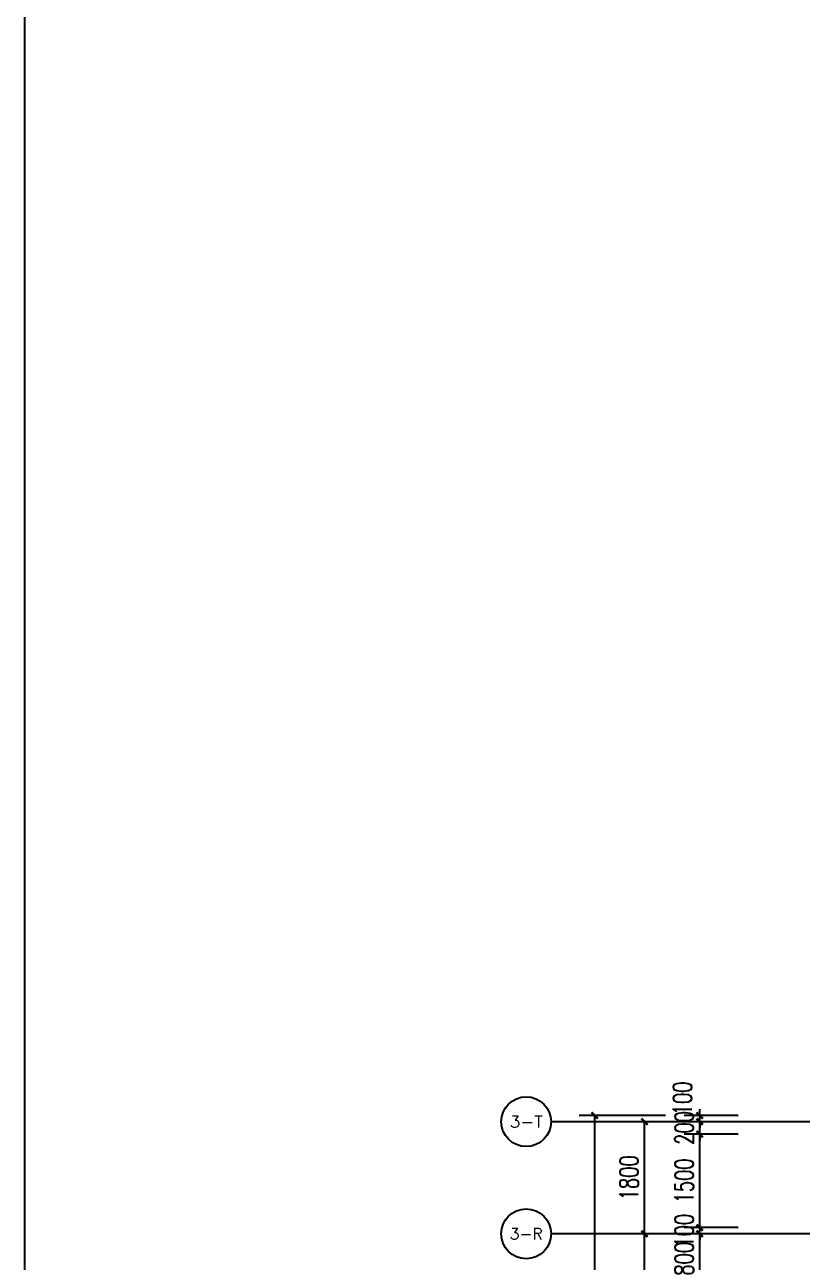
# Model space of a CAD drawing. Extents: x -129588 to 17450, y 1144 to 109436.
# Drawn here: x -57443 to -44955, y 34342 to 54207 of the extents above; entities that cross this region are included whole.
import ezdxf
from ezdxf.enums import TextEntityAlignment as Align

# ---------------------------------------------------------------- set-up
doc = ezdxf.new("R2010")
doc.units = 0
doc.header["$LTSCALE"] = 1000
doc.header["$MEASUREMENT"] = 0
for name, color, linetype in [('A-第三道尺寸线', 105, 'Continuous'), ('AXIS', 3, 'Continuous'), ('AXIS_TEXT', 7, 'Continuous'), ('DOTE', 16, 'Continuous')]:
    doc.layers.add(name, color=color, linetype=linetype)
doc.styles.add('_TCH_AXIS', font='COMPLEX', dxfattribs={"bigfont": 'GBCBIG'})
doc.styles.add('_TCH_DIM_T3', font='SIMPLEX.shx', dxfattribs={"width": 0.705882, "bigfont": 'GBCBIG.shx'})
doc.styles.add('COMPLEX', font='COMPLEX')
doc.dimstyles.new('_TCH_ARCH&&100', dxfattribs={"dimtxt": 297.5, "dimasz": 100, "dimexe": 250, "dimexo": 300, "dimgap": 100, "dimtad": 1, "dimdec": 0, "dimzin": 0, "dimdsep": 46, "dimtxsty": '_TCH_DIM_T3', "dimblk": 'ARCHTICK', "dimcen": 0.09, "dimclrt": 7, "dimazin": 2, "dimtfac": 1, "dimtdec": 0, "dimtix": 1, "dimtmove": 2, "dimatfit": 3, "dimfxl": 0, "dimtolj": 1, "dimtzin": 0, "dimarcsym": 0})

# ---------------------------------------------------------------- blocks, each defined once
blk = doc.blocks.new('zhouxianssceng0329')
at = {"layer": 'DOTE'}
for p, q in [((-33914, 155398), (-44989, 155398)), ((-33914, 153598), (-44989, 153598))]:
    blk.add_line(p, q, dxfattribs=at)
blk = doc.blocks.new('_ArchTick')
at = {"color": 0, "linetype": 'ByBlock', "const_width": 0.4}
blk.add_lwpolyline([(-0.5, -0.5), (0.5, 0.5)], dxfattribs=at)
blk = doc.blocks.new('*D518')
at = {"layer": 'A-第三道尺寸线', "color": 0, "lineweight": -2, "transparency": 16777216}
for p, q in [((-46602, 36698), (-46602, 36798)), ((-45984, 36698), (-46852, 36698)), ((-45984, 36598), (-46852, 36598)), ((-46602, 36598), (-46602, 36698)), ((-46602, 36598), (-46602, 36498))]:
    blk.add_line(p, q, dxfattribs=at)
at = {"layer": 'Defpoints', "color": 0, "transparency": 16777216}
for p in [(-46602, 36698), (-45684, 36698), (-45684, 36598)]:
    blk.add_point(p, dxfattribs=at)
at = {"layer": 'A-第三道尺寸线', "color": 0, "lineweight": -2, "transparency": 16777216, "xscale": 100, "yscale": 100, "zscale": 100}
for p, rotation in [((-46602, 36698), 270), ((-46602, 36598), 90)]:
    blk.add_blockref('_ArchTick', p, dxfattribs=dict(at, rotation=rotation))
at = {"layer": 'A-第三道尺寸线', "color": 7, "transparency": 16777216, "insert": (-46877, 36973), "char_height": 297.5, "attachment_point": 5, "rotation": 90, "style": '_TCH_DIM_T3'}
blk.add_mtext('\\A1;100', dxfattribs=at)
blk = doc.blocks.new('*D519')
at = {"layer": 'A-第三道尺寸线', "color": 0, "lineweight": -2, "transparency": 16777216}
for p, q in [((-45984, 36598), (-46852, 36598)), ((-46602, 36598), (-46602, 36698)), ((-46602, 36398), (-46602, 36598)), ((-45984, 36398), (-46852, 36398)), ((-46602, 36398), (-46602, 36298))]:
    blk.add_line(p, q, dxfattribs=at)
at = {"layer": 'Defpoints', "color": 0, "transparency": 16777216}
for p in [(-46602, 36598), (-45684, 36598), (-45684, 36398)]:
    blk.add_point(p, dxfattribs=at)
at = {"layer": 'A-第三道尺寸线', "color": 0, "lineweight": -2, "transparency": 16777216, "xscale": 100, "yscale": 100, "zscale": 100}
for p, rotation in [((-46602, 36598), 270), ((-46602, 36398), 90)]:
    blk.add_blockref('_ArchTick', p, dxfattribs=dict(at, rotation=rotation))
at = {"layer": 'A-第三道尺寸线', "color": 7, "transparency": 16777216, "insert": (-46851, 36498), "char_height": 297.5, "attachment_point": 5, "rotation": 90, "style": '_TCH_DIM_T3'}
blk.add_mtext('\\A1;200', dxfattribs=at)
blk = doc.blocks.new('*D520')
at = {"layer": 'A-第三道尺寸线', "color": 0, "lineweight": -2, "transparency": 16777216}
for p, q in [((-45984, 36398), (-46852, 36398)), ((-46602, 34898), (-46602, 36398)), ((-45984, 34898), (-46852, 34898))]:
    blk.add_line(p, q, dxfattribs=at)
at = {"layer": 'Defpoints', "color": 0, "transparency": 16777216}
for p in [(-46602, 36398), (-45684, 36398), (-45684, 34898)]:
    blk.add_point(p, dxfattribs=at)
at = {"layer": 'A-第三道尺寸线', "color": 0, "lineweight": -2, "transparency": 16777216, "xscale": 100, "yscale": 100, "zscale": 100}
for p, rotation in [((-46602, 36398), 90), ((-46602, 34898), 270)]:
    blk.add_blockref('_ArchTick', p, dxfattribs=dict(at, rotation=rotation))
at = {"layer": 'A-第三道尺寸线', "color": 7, "transparency": 16777216, "insert": (-46851, 35648), "char_height": 297.5, "attachment_point": 5, "rotation": 90, "style": '_TCH_DIM_T3'}
blk.add_mtext('\\A1;1500', dxfattribs=at)
blk = doc.blocks.new('*D521')
at = {"layer": 'A-第三道尺寸线', "color": 0, "lineweight": -2, "transparency": 16777216}
for p, q in [((-46602, 34898), (-46602, 34998)), ((-45984, 34898), (-46852, 34898)), ((-45984, 34798), (-46852, 34798)), ((-46602, 34798), (-46602, 34898)), ((-46602, 34798), (-46602, 34698))]:
    blk.add_line(p, q, dxfattribs=at)
at = {"layer": 'Defpoints', "color": 0, "transparency": 16777216}
for p in [(-46602, 34898), (-45684, 34898), (-45684, 34798)]:
    blk.add_point(p, dxfattribs=at)
at = {"layer": 'A-第三道尺寸线', "color": 0, "lineweight": -2, "transparency": 16777216, "xscale": 100, "yscale": 100, "zscale": 100}
for p, rotation in [((-46602, 34898), 270), ((-46602, 34798), 90)]:
    blk.add_blockref('_ArchTick', p, dxfattribs=dict(at, rotation=rotation))
at = {"layer": 'A-第三道尺寸线', "color": 7, "transparency": 16777216, "insert": (-46851, 34848), "char_height": 297.5, "attachment_point": 5, "rotation": 90, "style": '_TCH_DIM_T3'}
blk.add_mtext('\\A1;100', dxfattribs=at)
blk = doc.blocks.new('*D522')
at = {"layer": 'A-第三道尺寸线', "color": 0, "lineweight": -2, "transparency": 16777216}
for p, q in [((-45984, 34798), (-46852, 34798)), ((-46602, 33998), (-46602, 34798)), ((-45984, 33998), (-46852, 33998))]:
    blk.add_line(p, q, dxfattribs=at)
at = {"layer": 'Defpoints', "color": 0, "transparency": 16777216}
for p in [(-46602, 34798), (-45684, 34798), (-45684, 33998)]:
    blk.add_point(p, dxfattribs=at)
at = {"layer": 'A-第三道尺寸线', "color": 0, "lineweight": -2, "transparency": 16777216, "xscale": 100, "yscale": 100, "zscale": 100}
for p, rotation in [((-46602, 34798), 90), ((-46602, 33998), 270)]:
    blk.add_blockref('_ArchTick', p, dxfattribs=dict(at, rotation=rotation))
at = {"layer": 'A-第三道尺寸线', "color": 7, "transparency": 16777216, "insert": (-46851, 34398), "char_height": 297.5, "attachment_point": 5, "rotation": 90, "style": '_TCH_DIM_T3'}
blk.add_mtext('\\A1;800', dxfattribs=at)
blk = doc.blocks.new('*D919')
at = {"layer": 'AXIS', "color": 0, "lineweight": -2, "transparency": 16777216}
for p, q in [((-45289, 34798), (-47739, 34798)), ((-47489, 29998), (-47489, 34798)), ((-45289, 29998), (-47739, 29998))]:
    blk.add_line(p, q, dxfattribs=at)
at = {"layer": 'Defpoints', "color": 0, "transparency": 16777216}
for p in [(-47489, 34798), (-44989, 34798), (-44989, 29998)]:
    blk.add_point(p, dxfattribs=at)
at = {"layer": 'AXIS', "color": 0, "lineweight": -2, "transparency": 16777216, "xscale": 100, "yscale": 100, "zscale": 100}
for p, rotation in [((-47489, 34798), 90), ((-47489, 29998), 270)]:
    blk.add_blockref('_ArchTick', p, dxfattribs=dict(at, rotation=rotation))
at = {"layer": 'AXIS', "color": 7, "transparency": 16777216, "insert": (-47737, 32398), "char_height": 297.5, "attachment_point": 5, "rotation": 90, "style": '_TCH_DIM_T3'}
blk.add_mtext('\\A1;4800', dxfattribs=at)
blk = doc.blocks.new('*D920')
at = {"layer": 'AXIS', "color": 0, "lineweight": -2, "transparency": 16777216}
for p, q in [((-45289, 36598), (-47739, 36598)), ((-47489, 34798), (-47489, 36598)), ((-45289, 34798), (-47739, 34798))]:
    blk.add_line(p, q, dxfattribs=at)
at = {"layer": 'Defpoints', "color": 0, "transparency": 16777216}
for p in [(-47489, 36598), (-44989, 36598), (-44989, 34798)]:
    blk.add_point(p, dxfattribs=at)
at = {"layer": 'AXIS', "color": 0, "lineweight": -2, "transparency": 16777216, "xscale": 100, "yscale": 100, "zscale": 100}
for p, rotation in [((-47489, 36598), 90), ((-47489, 34798), 270)]:
    blk.add_blockref('_ArchTick', p, dxfattribs=dict(at, rotation=rotation))
at = {"layer": 'AXIS', "color": 7, "transparency": 16777216, "insert": (-47737, 35698), "char_height": 297.5, "attachment_point": 5, "rotation": 90, "style": '_TCH_DIM_T3'}
blk.add_mtext('\\A1;1800', dxfattribs=at)
blk = doc.blocks.new('*D921')
at = {"layer": 'AXIS', "color": 0, "lineweight": -2, "transparency": 16777216}
for p, q in [((-47152, 36698), (-48539, 36698)), ((-48289, 14098), (-48289, 36698)), ((-47152, 14098), (-48539, 14098))]:
    blk.add_line(p, q, dxfattribs=at)
at = {"layer": 'Defpoints', "color": 0, "transparency": 16777216}
for p in [(-48289, 36698), (-46852, 36698), (-46852, 14098)]:
    blk.add_point(p, dxfattribs=at)
at = {"layer": 'AXIS', "color": 0, "lineweight": -2, "transparency": 16777216, "xscale": 100, "yscale": 100, "zscale": 100}
for p, rotation in [((-48289, 36698), 90), ((-48289, 14098), 270)]:
    blk.add_blockref('_ArchTick', p, dxfattribs=dict(at, rotation=rotation))
at = {"layer": 'AXIS', "color": 7, "transparency": 16777216, "insert": (-48537, 25398), "char_height": 297.5, "attachment_point": 5, "rotation": 90, "style": '_TCH_DIM_T3'}
blk.add_mtext('\\A1;22600', dxfattribs=at)
blk = doc.blocks.new('_AXISO')
blk.add_circle((0, 0), 0.5)
at = {"layer": 'AXIS_TEXT', "style": 'COMPLEX', "width": 1.041667}
blk.add_attdef('A', text='', height=0.56, dxfattribs=at).set_placement((-0.25, -0.28), (0.25, -0.28), align=Align.FIT)

msp = doc.modelspace()

# ---------------------------------------------------------------- linework, layer by layer
msp.add_lwpolyline([(-57443, 55290), (17450, 55290), (17450, 1144.5), (-57443, 1144.5)], close=True)
at = {"layer": 'AXIS'}
for p, q in [((-44988.6, 36598.2), (-48988.6, 36598.2)), ((-44988.6, 34798.2), (-48988.6, 34798.2))]:
    msp.add_line(p, q, dxfattribs=at)

# ---------------------------------------------------------------- block references
msp.add_blockref('zhouxianssceng0329', (0, -118800))
ref = msp.add_blockref('_AXISO', (-49388.6, 36598.2), dxfattribs=dict(at, xscale=800, yscale=800, zscale=800))
ref.add_attrib('A', '3-T', dxfattribs={"layer": 'AXIS_TEXT', "height": 185, "style": '_TCH_AXIS'}).set_placement((-49652.9, 36505.7), (-49124.3, 36505.7), align=Align.FIT)
ref = msp.add_blockref('_AXISO', (-49388.6, 34798.2), dxfattribs=dict(at, xscale=800, yscale=800, zscale=800))
ref.add_attrib('A', '3-R', dxfattribs={"layer": 'AXIS_TEXT', "height": 177.09, "style": '_TCH_AXIS'}).set_placement((-49654.2, 34709.7), (-49122.9, 34709.7), align=Align.FIT)

# ---------------------------------------------------------------- dimensions: what is measured, and where the dimension line sits
at = {"layer": 'A-第三道尺寸线'}
dim = msp.add_linear_dim(base=(-46602.2, 36698.2), p1=(-45684.3, 36598.2), p2=(-45684.3, 36698.2), angle=90, dimstyle='_TCH_ARCH&&100', dxfattribs=at)
dim.commit()
dim.dimension.update_dxf_attribs({"geometry": '*D518', "text_midpoint": (-46877.2, 36973.2), "dimtype": 129})
for p1, p2, picture, middle in [((-45684.3, 36398.2), (-45684.3, 36598.2), '*D519', (-46851, 36498.2)), ((-45684.3, 34898.2), (-45684.3, 36398.2), '*D520', (-46851, 35648.2)), ((-45684.3, 34798.2), (-45684.3, 34898.2), '*D521', (-46851, 34848.2)), ((-45684.3, 33998.2), (-45684.3, 34798.2), '*D522', (-46851, 34398.2))]:
    dim = msp.add_aligned_dim(p1=p1, p2=p2, distance=917.9, dimstyle='_TCH_ARCH&&100', dxfattribs=at)
    dim.commit()
    dim.dimension.update_dxf_attribs({"geometry": picture, "text_midpoint": middle})
at = {"layer": 'AXIS'}
for p1, p2, distance, picture, middle in [((-46852.2, 14098.2), (-46852.2, 36698.2), 1436.3, '*D921', (-48537.3, 25398.2)), ((-44988.6, 34798.2), (-44988.6, 36598.2), 2500, '*D920', (-47737.3, 35698.2)), ((-44988.6, 29998.2), (-44988.6, 34798.2), 2500, '*D919', (-47737.3, 32398.2))]:
    dim = msp.add_aligned_dim(p1=p1, p2=p2, distance=distance, dimstyle='_TCH_ARCH&&100', dxfattribs=at)
    dim.commit()
    dim.dimension.update_dxf_attribs({"geometry": picture, "text_midpoint": middle})

doc.saveas('drawing.dxf')
